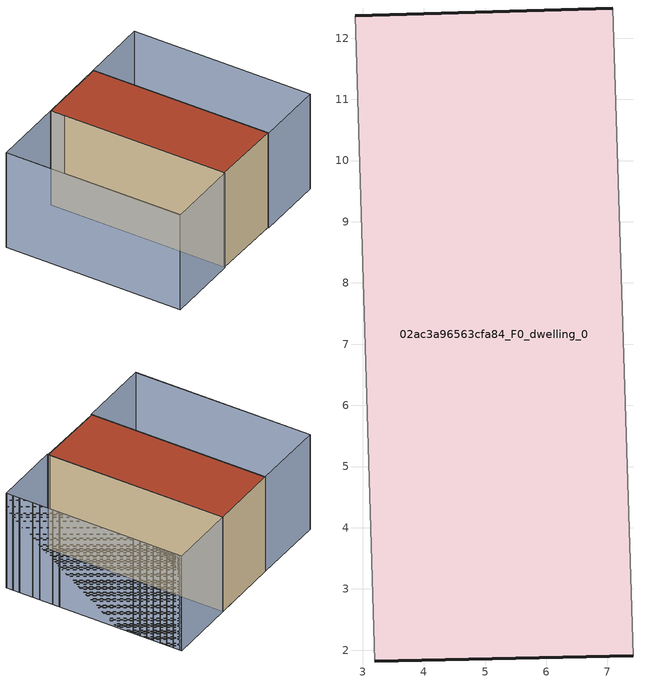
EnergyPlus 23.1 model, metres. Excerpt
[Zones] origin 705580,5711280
02ac3a96563cfa84_F0_dwelling_0
 floor ground (EU_floor_Construction): 7.42,1.91 7.08,12.49 2.88,12.37 3.19,1.82 z0
 wall outside (EU_wall_Construction): 2.88,12.37 7.08,12.49 / 7.42,1.91 3.19,1.82 z0:6
 wall adiabatic (EU_wall_Construction): 7.08,12.49 7.42,1.91 / 3.19,1.82 2.88,12.37 z0:6
 roof outside (EU_roof_Construction): 7.08,12.49 7.42,1.91 3.19,1.82 2.88,12.37 z6
shading: -1.51,12.23 -1.15,1.67 / -1.51,12.23 2.88,12.37 / 2.88,12.37 3.2,1.8 / 3.2,1.8 -1.19,1.67 / -1.19,1.67 -1.51,12.23 / 11.13,12.63 11.48,1.99 / 11.48,1.99 7.42,1.86 / 7.42,1.86 7.07,12.5 / 7.07,12.5 11.13,12.63 / 11.48,1.99 11.13,12.63 z0:6
[Building]
EU S2 Campaign: North Axis=0; Terrain=City; Solar Distribution=FullExterior
[Site:Location]
London: Latitude=51.5; Longitude=-0.5; Time Zone=0; Elevation=25
[SizingPeriod:WeatherFileDays]
AnnualSizingPeriod: Begin Month=1; Begin Day of Month=1; End Month=12; End Day of Month=31; Day of Week for Start Day=Monday; Use Weather File Daylight Saving Period=No; Use Weather File Rain and Snow Indicators=No
[MATERIAL]
EU_InternalMass_Material: Roughness=MediumRough; Thickness=0.1; Conductivity=1; Density=1800; Specific Heat=900; Thermal Absorptance=0.9; Solar Absorptance=0.7; Visible Absorptance=0.7
[MATERIAL:NOMASS] Roughness=MediumRough; Thermal Absorptance=0.9; Solar Absorptance=0.7; Visible Absorptance=0.7
Name | Thermal Resistance
EU_wall_NoMass | 0.724719
EU_roof_NoMass | 2.98947
EU_floor_NoMass | 2.39157
[CONSTRUCTION]
EU_wall_Construction: EU_wall_NoMass
EU_roof_Construction: EU_roof_NoMass
EU_floor_Construction: EU_floor_NoMass
EU_InternalMass_Construction: EU_InternalMass_Material
[ZONE]
02ac3a96563cfa84_F0_dwelling_0: Type=1; Multiplier=1; Ceiling Height=autocalculate; Volume=267.526; Floor Area=autocalculate; Part of Total Floor Area=Yes
[INTERNALMASS]
02ac3a96563cfa84_F0_dwelling_0_EU_InternalMass: Construction=EU_InternalMass_Construction; Zone or ZoneList=02ac3a96563cfa84_F0_dwelling_0; Surface Area=44.5875
[OTHEREQUIPMENT]
EU_Step8_InternalGain_02ac3a96563cfa84_F0_dwelling_0_f000: Fuel Type=Electricity; Zone or ZoneList or Space or SpaceList=02ac3a96563cfa84_F0_dwelling_0; Schedule=EU_Step8_GainSchedule_02ac3a96563cfa84_F0_dwelling_0_f000; Design Level Calculation Method=Watts/Area; Power per Zone Floor Area=1; Fraction Latent=0; Fraction Radiant=0; Fraction Lost=0; Carbon Dioxide Generation Rate=0; EndUse Subcategory=EU_Step8_InternalGains
[ZONEVENTILATION:DESIGNFLOWRATE]
EU_ConstantAir_02ac3a96563cfa84_F0_dwelling_0: Zone or ZoneList or Space or SpaceList=02ac3a96563cfa84_F0_dwelling_0; Schedule=EU_AlwaysOn; Design Flow Rate Calculation Method=AirChanges/Hour; Air Changes per Hour=0.418135; Ventilation Type=Natural; Fan Pressure Rise=0; Fan Total Efficiency=1; Constant Term Coefficient=1; Temperature Term Coefficient=0; Velocity Term Coefficient=0; Velocity Squared Term Coefficient=0; Minimum Indoor Temperature=-100; Maximum Indoor Temperature=100; Delta Temperature=-100; Minimum Outdoor Temperature=-100; Maximum Outdoor Temperature=100; Maximum Wind Speed=40
[HVACTEMPLATE:THERMOSTAT]
EU_HeatOnly_02ac3a96563cfa84_F0_dwelling_0: Constant Heating Setpoint=20; Constant Cooling Setpoint=50
[HVACTEMPLATE:ZONE:IDEALLOADSAIRSYSTEM]
02ac3a96563cfa84_F0_dwelling_0: Template Thermostat=EU_HeatOnly_02ac3a96563cfa84_F0_dwelling_0; System Availability Schedule=EU_AlwaysOn; Maximum Heating Supply Air Temperature=50; Minimum Cooling Supply Air Temperature=13; Maximum Heating Supply Air Humidity Ratio=0.0156; Minimum Cooling Supply Air Humidity Ratio=0.0077; Heating Limit=NoLimit; Cooling Limit=NoLimit; Heating Availability Schedule=EU_AlwaysOn; Cooling Availability Schedule=EU_CoolingOff; Dehumidification Control Type=ConstantSensibleHeatRatio; Cooling Sensible Heat Ratio=0.7; Dehumidification Setpoint=60; Humidification Control Type=None; Humidification Setpoint=30; Outdoor Air Method=None; Outdoor Air Flow Rate per Person=0.00944; Outdoor Air Flow Rate per Zone Floor Area=0; Outdoor Air Flow Rate per Zone=0; Demand Controlled Ventilation Type=None; Outdoor Air Economizer Type=NoEconomizer; Heat Recovery Type=None; Sensible Heat Recovery Effectiveness=0.7; Latent Heat Recovery Effectiveness=0.65
[SIZING:ZONE]
02ac3a96563cfa84_F0_dwelling_0: Zone Cooling Design Supply Air Temperature Input Method=SupplyAirTemperature; Zone Cooling Design Supply Air Temperature=13; Zone Heating Design Supply Air Temperature Input Method=SupplyAirTemperature; Zone Heating Design Supply Air Temperature=50; Zone Cooling Design Supply Air Humidity Ratio=0.008; Zone Heating Design Supply Air Humidity Ratio=0.008; Cooling Design Air Flow Method=DesignDay; Cooling Design Air Flow Rate=0; Cooling Minimum Air Flow per Zone Floor Area=0.000762; Cooling Minimum Air Flow=0; Cooling Minimum Air Flow Fraction=0.2; Heating Design Air Flow Method=DesignDay; Heating Design Air Flow Rate=0; Heating Maximum Air Flow per Zone Floor Area=0.002032; Heating Maximum Air Flow=0.141576; Heating Maximum Air Flow Fraction=0.3; Account for Dedicated Outdoor Air System=No; Dedicated Outdoor Air System Control Strategy=NeutralSupplyAir; Dedicated Outdoor Air Low Setpoint Temperature for Design=autosize; Dedicated Outdoor Air High Setpoint Temperature for Design=autosize; Zone Load Sizing Method=Sensible Load Only No Latent Load; Zone Latent Cooling Design Supply Air Humidity Ratio Input Method=HumidityRatioDifference; Zone Cooling Design Supply Air Humidity Ratio Difference=0.005; Zone Latent Heating Design Supply Air Humidity Ratio Input Method=HumidityRatioDifference; Zone Humidification Design Supply Air Humidity Ratio Difference=0.005
[SCHEDULE:CONSTANT]
Name | Hourly Value
EU_AlwaysOn | 1
EU_CoolingOff | 0
[SCHEDULE:FILE]
EU_Step8_GainSchedule_02ac3a96563cfa84_F0_dwelling_0_f000: File=../../schedules/02ac3a96563cfa84/02ac3a96563cfa84_F0_dwelling_0_f000_gain.csv; Column Number=1; Rows to Skip at Top=0; Number of Hours of Data=8760; Column Separator=Comma; Interpolate to Timestep=No; Minutes per Item=60; Adjust Schedule for Daylight Savings=Yes
